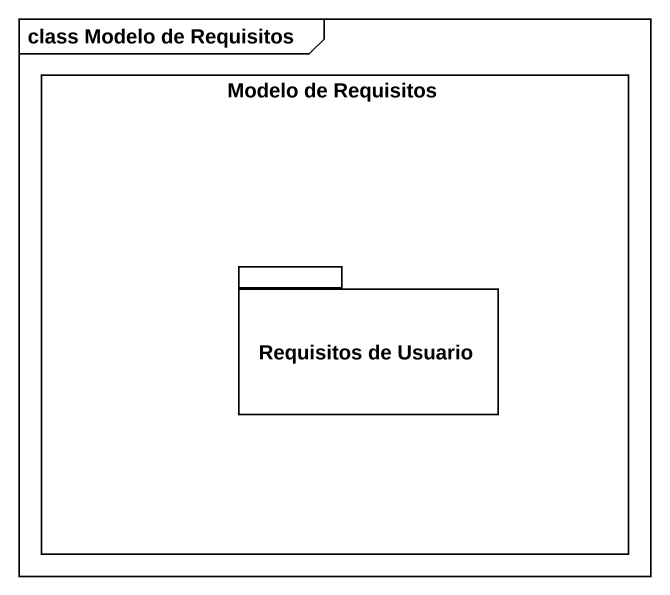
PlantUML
@startuml
mainframe class Modelo de Requisitos
rectangle "Modelo de Requisitos" as Modelo_de_Requisitos {
  package "Requisitos de Usuario" as Requisitos_de_Usuario {
  }
}
@enduml
